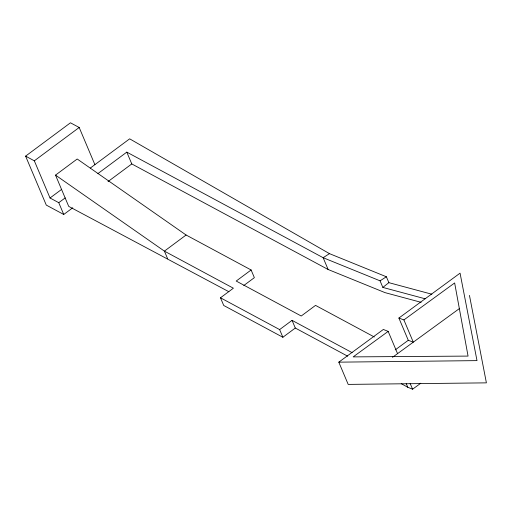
<?xml version="1.0" encoding="UTF-8"?>
<svg xmlns="http://www.w3.org/2000/svg" width="512" height="512" viewBox="0 0 512 512"><rect width="100%" height="100%" fill="white"/><g stroke="black" fill="none" stroke-linecap="round" stroke-linejoin="round"><path stroke-width="0.77" d="M97.914 173.594L126.797 152.134L323.149 257.709L380.064 280.832L382.842 287.418L388.87 282.662L431.853 294.221M72.73 207.802L63.744 214.477L46.285 205.094L25.6 156.128L70.464 122.797L79.194 127.488L94.893 164.659M25.6 156.128L34.33 160.819L79.194 127.488M228.877 291.731L68.723 206.387L55.514 175.117L77.203 159.002L186.099 235.014L251.117 269.978L254.362 277.658L243.802 285.504M34.33 160.819L50.029 197.99L61.568 189.421M90.406 167.994L129.658 138.835L329.466 253.638L386.381 276.768L388.87 282.662M50.029 197.99L58.758 202.682L65.178 197.914M108.032 181.574L131.782 163.936L328.128 269.504L385.043 292.634L421.12 302.33M186.099 235.014L164.41 251.13L55.514 175.117M251.117 269.978L236.211 281.05L301.235 316.013L315.533 305.389L374.31 336.986M347.661 356.186L295.302 328.032L282.874 337.267L223.725 305.472L220.48 297.792L233.376 288.211L164.41 251.13L167.654 258.81M220.48 297.792L279.629 329.587L292.058 320.352L352.096 352.634M469.459 295.398L486.4 382.861L348.192 384.397L338.797 362.157L383.36 329.453L388.166 331.392L397.562 353.632M398.886 318.054L403.904 319.923L413.299 342.163L408.282 340.294L398.886 318.054L460.064 273.158L477.005 360.621L338.797 362.157M395.238 349.869L408.282 340.294M388.166 331.392L353.165 356.89L468.058 356.09L454.643 282.957L403.904 319.923M392.467 357.338L459.539 308.474M401.254 383.654L407.782 387.264L412.589 389.203L420.774 383.238M329.466 253.638L323.149 257.709L328.128 269.504M380.064 280.832L386.381 276.768M382.842 287.418L425.056 298.765M410.131 383.398L412.589 389.203M406.24 383.61L407.782 387.264M292.058 320.352L295.302 328.032M279.629 329.587L282.874 337.267M126.797 152.134L131.782 163.936M58.758 202.682L63.744 214.477"/></g></svg>
